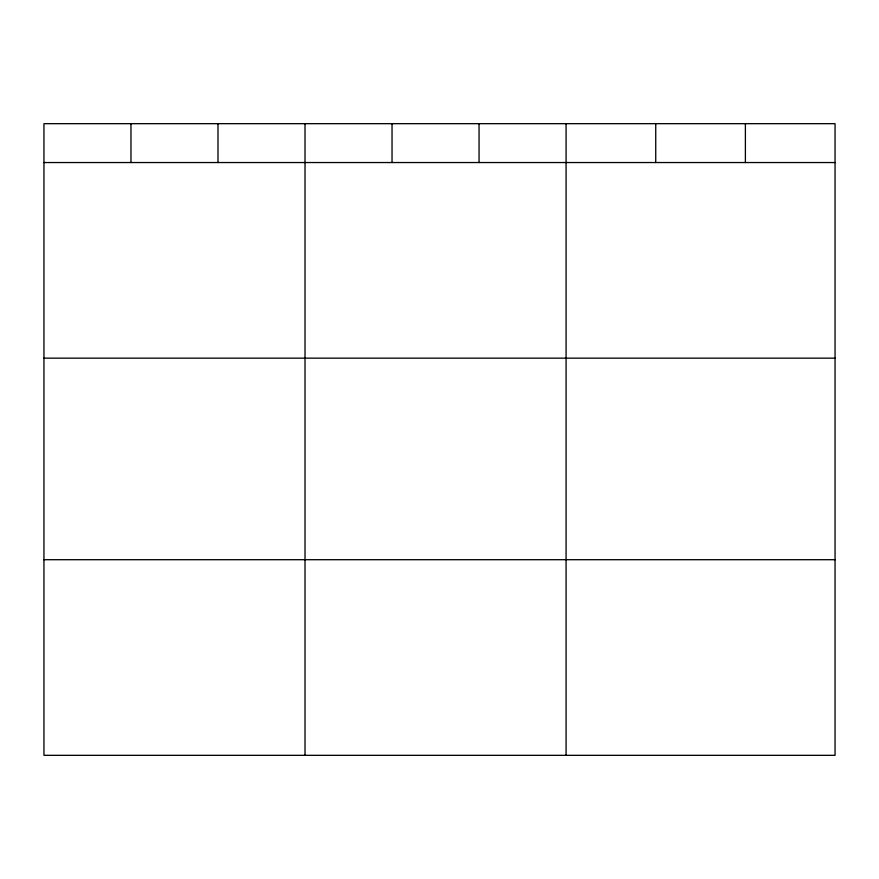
<?xml version="1.0" encoding="UTF-8"?>
<svg xmlns="http://www.w3.org/2000/svg" width="879" height="879" viewBox="0 0 879 879"><rect width="100%" height="100%" fill="white"/><g stroke="black" fill="none" stroke-linecap="round" stroke-linejoin="round"><path stroke-width="1.32" d="M835.05 162.538L835.05 755.325L43.95 755.325L43.95 123.675L835.05 123.675L835.05 162.538L43.95 162.538M43.95 358.16L835.05 358.16M43.95 559.703L835.05 559.703M745.392 123.675L745.392 162.538M655.734 123.675L655.734 162.538M566.076 123.675L566.076 755.325M479.055 123.675L479.055 162.538M392.034 123.675L392.034 162.538M305.013 123.675L305.013 755.325M217.992 123.675L217.992 162.538M130.971 123.675L130.971 162.538"/></g></svg>
